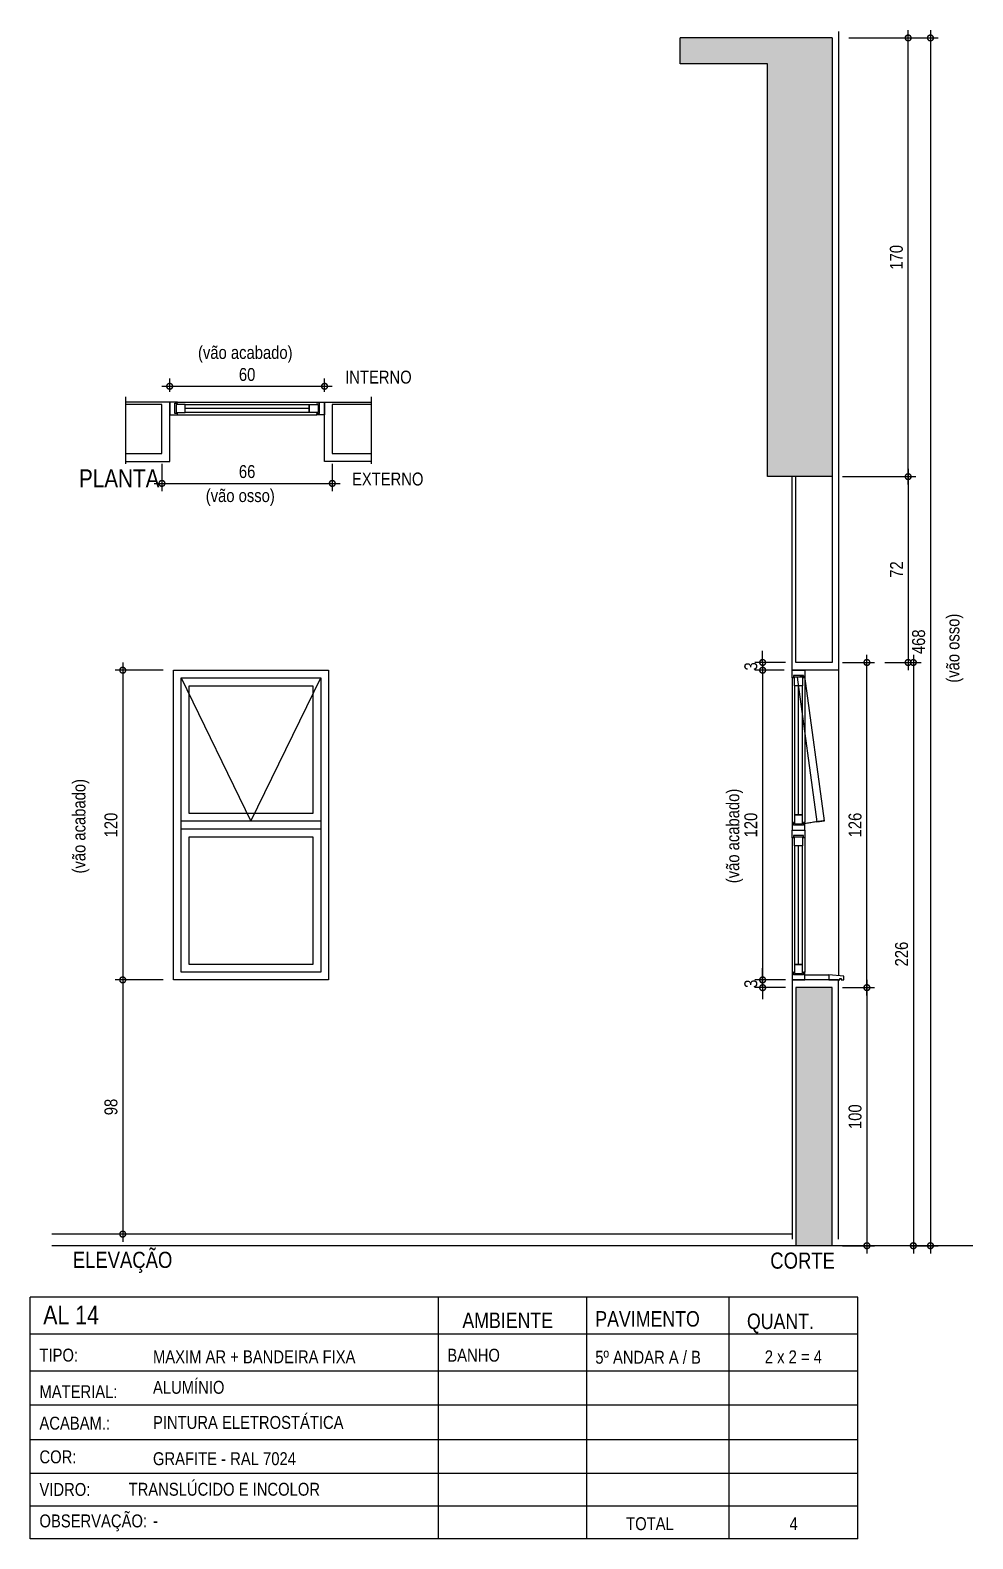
# Model space of a CAD drawing. Header units: metres. Extents: x -0.2 to 51.6, y -20.8 to 5.5.
# Drawn here: x 3.76 to 7.41, y -6.66 to -0.81 of the extents above; entities that cross this region are included whole.
import ezdxf

# ---------------------------------------------------------------- set-up
doc = ezdxf.new("R2010")
doc.units = ezdxf.units.M
doc.linetypes.add('DASHEDX2', pattern=[1.5, 1, -0.5])
for name, color, linetype in [('ARQ-ALV ACAB', 4, 'Continuous'), ('ARQ-ALV OSSO', 5, 'Continuous'), ('ARQ-AUX', 7, 'Continuous'), ('ARQ-AUX1', 1, 'Continuous'), ('ARQ-AUX2', 2, 'Continuous'), ('ARQ-CAX', 1, 'Continuous'), ('ARQ-CAX @ 1', 1, 'Continuous'), ('ARQ-DIM', 2, 'Continuous'), ('ARQ-ENCH', 1, 'Continuous'), ('ARQ-EST', 2, 'Continuous'), ('ARQ-PRJ', 7, 'DASHEDX2'), ('ARQ-TXT', 2, 'Continuous'), ('ES-CORTE', 2, 'Continuous')]:
    doc.layers.add(name, color=color, linetype=linetype)
doc.styles.add('Adesa', font='ARIALN.TTF')
doc.styles.get("Standard").update_dxf_attribs({"font": 'arial.ttf'})
doc.dimstyles.new('ADESA 1-0025', dxfattribs={"dimtxt": 0.05, "dimasz": 0.045, "dimexe": 0.03, "dimexo": 0.04, "dimgap": 0.02, "dimtad": 1, "dimtoh": 1, "dimdec": 0, "dimlfac": 100, "dimzin": 4, "dimtxsty": 'Adesa', "dimblk": 'DOTSMALL', "dimcen": 1, "dimdle": 0.03, "dimclrd": 1, "dimclre": 1, "dimclrt": 256, "dimazin": 1, "dimtm": 1e-09, "dimtfac": 1, "dimtdec": 0, "dimtix": 1, "dimtmove": 2, "dimatfit": 0, "dimldrblk": 'DOTSMALL', "dimfxl": 0.8, "dimtvp": 2, "dimtolj": 1, "dimtzin": 0, "dimarcsym": 0})

# ---------------------------------------------------------------- blocks, each defined once
blk = doc.blocks.new('_DotSmall')
at = {"color": 0, "linetype": 'ByBlock', "const_width": 0.5}
blk.add_lwpolyline([(-0.0625, 0, 1), (0.0625, 0, 1)], format="xyb", close=True, dxfattribs=at)
blk = doc.blocks.new('*D224')
at = {"layer": 'ARQ-DIM', "color": 1, "lineweight": -2, "transparency": 16777216}
for p, q in [((4.2697, -2.1944), (4.9297, -2.1944)), ((4.2997, -2.2153), (4.2997, -2.1644)), ((4.8997, -2.2153), (4.8997, -2.1644))]:
    blk.add_line(p, q, dxfattribs=at)
at = {"layer": 'Defpoints', "color": 0, "transparency": 16777216}
for p in [(4.8997, -2.1944), (4.2997, -2.2553), (4.8997, -2.2553)]:
    blk.add_point(p, dxfattribs=at)
at = {"layer": 'ARQ-DIM', "color": 1, "lineweight": -2, "transparency": 16777216, "xscale": 0.045, "yscale": 0.045, "zscale": 0.045, "rotation": 180}
blk.add_blockref('_DotSmall', (4.2997, -2.1944), dxfattribs=at)
at = {"layer": 'ARQ-DIM', "color": 1, "lineweight": -2, "transparency": 16777216, "xscale": 0.045, "yscale": 0.045, "zscale": 0.045}
blk.add_blockref('_DotSmall', (4.8997, -2.1944), dxfattribs=at)
at = {"layer": 'ARQ-DIM', "transparency": 16777216, "insert": (4.5997, -2.1489), "char_height": 0.05, "attachment_point": 5, "style": 'Adesa'}
blk.add_mtext('\\A1;60', dxfattribs=at)
blk = doc.blocks.new('*D225')
at = {"layer": 'ARQ-DIM', "color": 1, "lineweight": -2, "transparency": 16777216}
for p, q in [((4.2697, -2.4953), (4.2697, -2.6006)), ((4.9297, -2.4953), (4.9297, -2.6006)), ((4.2397, -2.5706), (4.9597, -2.5706))]:
    blk.add_line(p, q, dxfattribs=at)
at = {"layer": 'Defpoints', "color": 0, "transparency": 16777216}
for p in [(4.2697, -2.4553), (4.9297, -2.4553), (4.9297, -2.5706)]:
    blk.add_point(p, dxfattribs=at)
at = {"layer": 'ARQ-DIM', "color": 1, "lineweight": -2, "transparency": 16777216, "xscale": 0.045, "yscale": 0.045, "zscale": 0.045, "rotation": 180}
blk.add_blockref('_DotSmall', (4.2697, -2.5706), dxfattribs=at)
at = {"layer": 'ARQ-DIM', "color": 1, "lineweight": -2, "transparency": 16777216, "xscale": 0.045, "yscale": 0.045, "zscale": 0.045}
blk.add_blockref('_DotSmall', (4.9297, -2.5706), dxfattribs=at)
at = {"layer": 'ARQ-DIM', "transparency": 16777216, "insert": (4.5997, -2.5251), "char_height": 0.05, "attachment_point": 5, "style": 'Adesa'}
blk.add_mtext('\\A1;66', dxfattribs=at)
blk = doc.blocks.new('*D215')
at = {"layer": 'ARQ-DIM', "color": 1, "lineweight": -2, "transparency": 16777216}
for p, q in [((4.1179, -3.2645), (4.1179, -4.5245)), ((4.2747, -3.2945), (4.0879, -3.2945)), ((4.2747, -4.4945), (4.0879, -4.4945))]:
    blk.add_line(p, q, dxfattribs=at)
at = {"layer": 'Defpoints', "color": 0, "transparency": 16777216}
for p in [(4.3147, -3.2945), (4.1179, -4.4945), (4.3147, -4.4945)]:
    blk.add_point(p, dxfattribs=at)
at = {"layer": 'ARQ-DIM', "color": 1, "lineweight": -2, "transparency": 16777216, "xscale": 0.045, "yscale": 0.045, "zscale": 0.045}
for p, rotation in [((4.1179, -3.2945), 90), ((4.1179, -4.4945), 270)]:
    blk.add_blockref('_DotSmall', p, dxfattribs=dict(at, rotation=rotation))
at = {"layer": 'ARQ-DIM', "transparency": 16777216, "insert": (4.0724, -3.8945), "char_height": 0.05, "attachment_point": 5, "rotation": 90, "style": 'Adesa'}
blk.add_mtext('\\A1;120', dxfattribs=at)
blk = doc.blocks.new('*D216')
at = {"layer": 'ARQ-DIM', "color": 1, "lineweight": -2, "transparency": 16777216}
for p, q in [((4.2747, -4.4945), (4.0879, -4.4945)), ((4.1179, -4.4645), (4.1179, -5.5095)), ((4.2747, -5.4795), (4.0879, -5.4795))]:
    blk.add_line(p, q, dxfattribs=at)
at = {"layer": 'Defpoints', "color": 0, "transparency": 16777216}
for p in [(4.3147, -4.4945), (4.1179, -5.4795), (4.3147, -5.4795)]:
    blk.add_point(p, dxfattribs=at)
at = {"layer": 'ARQ-DIM', "color": 1, "lineweight": -2, "transparency": 16777216, "xscale": 0.045, "yscale": 0.045, "zscale": 0.045}
for p, rotation in [((4.1179, -4.4945), 90), ((4.1179, -5.4795), 270)]:
    blk.add_blockref('_DotSmall', p, dxfattribs=dict(at, rotation=rotation))
at = {"layer": 'ARQ-DIM', "transparency": 16777216, "insert": (4.0724, -4.987), "char_height": 0.05, "attachment_point": 5, "rotation": 90, "style": 'Adesa'}
blk.add_mtext('\\A1;98', dxfattribs=at)
blk = doc.blocks.new('*U21')
at = {"color": 0, "linetype": 'ByBlock', "ltscale": 0.5}
for points in [[(0.02, -0.045), (0.02, -0.045), (0.02, -0.045), (0.02, -0.045), (0.02, -0.045), (0.02, -0.045), (0.02, -0.045), (0.02, -0.045), (0.02, -0.045), (0.03, -0.045), (0.03, -0.05), (0, -0.05), (0, 0), (0.03, 0), (0.03, -0.005), (0.02, -0.005), (0.02, -0.045)], [(0.58, -0.045), (0.58, -0.045), (0.58, -0.045), (0.58, -0.045), (0.58, -0.045), (0.58, -0.045), (0.58, -0.045), (0.58, -0.045), (0.58, -0.045), (0.57, -0.045), (0.57, -0.05), (0.6, -0.05), (0.6, 0), (0.57, 0), (0.57, -0.005), (0.58, -0.005), (0.58, -0.045)], [(0.025, -0.01), (0.06, -0.01), (0.06, -0.04), (0.025, -0.04)], [(0.575, -0.01), (0.54, -0.01), (0.54, -0.04), (0.575, -0.04)]]:
    blk.add_lwpolyline(points, close=True, dxfattribs=at)
at = {"color": 8, "linetype": 'ByBlock', "ltscale": 0.5}
for points in [[(0.57, 0), (0.03, 0)], [(0.57, -0.05), (0.03, -0.05)]]:
    blk.add_lwpolyline(points, dxfattribs=at)
at = {"color": 7, "linetype": 'ByBlock', "ltscale": 0.5}
blk.add_lwpolyline([(0.54, -0.01), (0.54, -0.04), (0.06, -0.04), (0.06, -0.01)], close=True, dxfattribs=at)
blk.add_lwpolyline([(0.06, -0.025), (0.54, -0.025)], dxfattribs=at)
blk = doc.blocks.new('*D226')
at = {"layer": 'ARQ-DIM', "color": 1, "lineweight": -2, "transparency": 16777216}
for p, q in [((7.0707, -3.2645), (7.2106, -3.2645)), ((7.1806, -3.2345), (7.1806, -5.5545)), ((7.1664, -5.5245), (7.2106, -5.5245))]:
    blk.add_line(p, q, dxfattribs=at)
at = {"layer": 'Defpoints', "color": 0, "transparency": 16777216}
for p in [(7.0307, -3.2645), (7.1264, -5.5245), (7.1806, -5.5245)]:
    blk.add_point(p, dxfattribs=at)
at = {"layer": 'ARQ-DIM', "color": 1, "lineweight": -2, "transparency": 16777216, "xscale": 0.045, "yscale": 0.045, "zscale": 0.045}
for p, rotation in [((7.1806, -3.2645), 90), ((7.1806, -5.5245), 270)]:
    blk.add_blockref('_DotSmall', p, dxfattribs=dict(at, rotation=rotation))
at = {"layer": 'ARQ-DIM', "transparency": 16777216, "insert": (7.1351, -4.3945), "char_height": 0.05, "attachment_point": 5, "rotation": 90, "style": 'Adesa'}
blk.add_mtext('\\A1;226', dxfattribs=at)
blk = doc.blocks.new('V J 80x60')
at = {"flags": 128}
for points in [[(0, 1.2), (0.6, 1.2), (0.6, 0), (0, 0)], [(0.03, 1.17), (0.57, 1.17), (0.57, 0.615), (0.03, 0.615)], [(0.03, 1.17), (0.57, 1.17), (0.57, 0.03), (0.03, 0.03)], [(0.06, 1.14), (0.54, 1.14), (0.54, 0.645), (0.06, 0.645)], [(0.03, 0.585), (0.57, 0.585), (0.57, 0.03), (0.03, 0.03)], [(0.06, 0.555), (0.54, 0.555), (0.54, 0.06), (0.06, 0.06)]]:
    blk.add_lwpolyline(points, close=True, dxfattribs=at)
at = {"layer": 'ARQ-PRJ'}
blk.add_lwpolyline([(0.03, 1.17), (0.3, 0.615), (0.57, 1.17)], dxfattribs=at)
blk = doc.blocks.new('*D217')
at = {"layer": 'ARQ-DIM', "color": 1, "lineweight": -2, "transparency": 16777216}
for p, q in [((7.1605, -2.5745), (7.1605, -0.8145)), ((6.9307, -0.8445), (7.1905, -0.8445)), ((6.9057, -2.5445), (7.1905, -2.5445))]:
    blk.add_line(p, q, dxfattribs=at)
at = {"layer": 'Defpoints', "color": 0, "transparency": 16777216}
for p in [(6.8907, -0.8445), (7.1605, -0.8445), (6.8657, -2.5445)]:
    blk.add_point(p, dxfattribs=at)
at = {"layer": 'ARQ-DIM', "color": 1, "lineweight": -2, "transparency": 16777216, "xscale": 0.045, "yscale": 0.045, "zscale": 0.045}
for p, rotation in [((7.1605, -0.8445), 90), ((7.1605, -2.5445), 270)]:
    blk.add_blockref('_DotSmall', p, dxfattribs=dict(at, rotation=rotation))
at = {"layer": 'ARQ-DIM', "transparency": 16777216, "insert": (7.115, -1.6945), "char_height": 0.05, "attachment_point": 5, "rotation": 90, "style": 'Adesa'}
blk.add_mtext('\\A1;170', dxfattribs=at)
blk = doc.blocks.new('*D218')
at = {"layer": 'ARQ-DIM', "color": 1, "lineweight": -2, "transparency": 16777216}
for p, q in [((7.2469, -0.8145), (7.2469, -5.5545)), ((7.1785, -0.8445), (7.2769, -0.8445)), ((7.1892, -5.5245), (7.2769, -5.5245))]:
    blk.add_line(p, q, dxfattribs=at)
at = {"layer": 'Defpoints', "color": 0, "transparency": 16777216}
for p in [(7.1385, -0.8445), (7.1492, -5.5245), (7.2469, -5.5245)]:
    blk.add_point(p, dxfattribs=at)
at = {"layer": 'ARQ-DIM', "color": 1, "lineweight": -2, "transparency": 16777216, "xscale": 0.045, "yscale": 0.045, "zscale": 0.045}
for p, rotation in [((7.2469, -0.8445), 90), ((7.2469, -5.5245), 270)]:
    blk.add_blockref('_DotSmall', p, dxfattribs=dict(at, rotation=rotation))
at = {"layer": 'ARQ-DIM', "transparency": 16777216, "insert": (7.2013, -3.1845), "char_height": 0.05, "attachment_point": 5, "rotation": 90, "style": 'Adesa'}
blk.add_mtext('\\A1;468', dxfattribs=at)
blk = doc.blocks.new('*D219')
at = {"layer": 'ARQ-DIM', "color": 1, "lineweight": -2, "transparency": 16777216}
for p, q in [((7.0007, -4.4945), (7.0007, -5.5545)), ((6.9057, -4.5245), (7.0307, -4.5245)), ((6.9057, -5.5245), (7.0307, -5.5245))]:
    blk.add_line(p, q, dxfattribs=at)
at = {"layer": 'Defpoints', "color": 0, "transparency": 16777216}
for p in [(6.8657, -4.5245), (6.8657, -5.5245), (7.0007, -5.5245)]:
    blk.add_point(p, dxfattribs=at)
at = {"layer": 'ARQ-DIM', "color": 1, "lineweight": -2, "transparency": 16777216, "xscale": 0.045, "yscale": 0.045, "zscale": 0.045}
for p, rotation in [((7.0007, -4.5245), 90), ((7.0007, -5.5245), 270)]:
    blk.add_blockref('_DotSmall', p, dxfattribs=dict(at, rotation=rotation))
at = {"layer": 'ARQ-DIM', "transparency": 16777216, "insert": (6.9551, -5.0245), "char_height": 0.05, "attachment_point": 5, "rotation": 90, "style": 'Adesa'}
blk.add_mtext('\\A1;100', dxfattribs=at)
blk = doc.blocks.new('*D220')
at = {"layer": 'ARQ-DIM', "color": 1, "lineweight": -2, "transparency": 16777216}
for p, q in [((6.9057, -3.2645), (7.0307, -3.2645)), ((7.0007, -4.5545), (7.0007, -3.2345)), ((6.9057, -4.5245), (7.0307, -4.5245))]:
    blk.add_line(p, q, dxfattribs=at)
at = {"layer": 'Defpoints', "color": 0, "transparency": 16777216}
for p in [(6.8657, -3.2645), (7.0007, -3.2645), (6.8657, -4.5245)]:
    blk.add_point(p, dxfattribs=at)
at = {"layer": 'ARQ-DIM', "color": 1, "lineweight": -2, "transparency": 16777216, "xscale": 0.045, "yscale": 0.045, "zscale": 0.045}
for p, rotation in [((7.0007, -3.2645), 90), ((7.0007, -4.5245), 270)]:
    blk.add_blockref('_DotSmall', p, dxfattribs=dict(at, rotation=rotation))
at = {"layer": 'ARQ-DIM', "transparency": 16777216, "insert": (6.9551, -3.8945), "char_height": 0.05, "attachment_point": 5, "rotation": 90, "style": 'Adesa'}
blk.add_mtext('\\A1;126', dxfattribs=at)
blk = doc.blocks.new('*D221')
at = {"layer": 'ARQ-DIM', "color": 1, "lineweight": -2, "transparency": 16777216}
for p, q in [((6.5968, -3.2645), (6.5968, -4.5245)), ((6.6807, -3.2945), (6.5668, -3.2945)), ((6.6807, -4.4945), (6.5668, -4.4945))]:
    blk.add_line(p, q, dxfattribs=at)
at = {"layer": 'Defpoints', "color": 0, "transparency": 16777216}
for p in [(6.7207, -3.2945), (6.5968, -4.4945), (6.7207, -4.4945)]:
    blk.add_point(p, dxfattribs=at)
at = {"layer": 'ARQ-DIM', "color": 1, "lineweight": -2, "transparency": 16777216, "xscale": 0.045, "yscale": 0.045, "zscale": 0.045}
for p, rotation in [((6.5968, -3.2945), 90), ((6.5968, -4.4945), 270)]:
    blk.add_blockref('_DotSmall', p, dxfattribs=dict(at, rotation=rotation))
at = {"layer": 'ARQ-DIM', "transparency": 16777216, "insert": (6.5512, -3.8945), "char_height": 0.05, "attachment_point": 5, "rotation": 90, "style": 'Adesa'}
blk.add_mtext('\\A1;120', dxfattribs=at)
blk = doc.blocks.new('*D222')
at = {"layer": 'ARQ-DIM', "color": 1, "lineweight": -2, "transparency": 16777216}
for p, q in [((6.6857, -3.2645), (6.5668, -3.2645)), ((6.5968, -3.2645), (6.5968, -3.2195)), ((6.5968, -3.2645), (6.5968, -3.2945)), ((6.6807, -3.2945), (6.5668, -3.2945)), ((6.5968, -3.2945), (6.5968, -3.3395))]:
    blk.add_line(p, q, dxfattribs=at)
at = {"layer": 'Defpoints', "color": 0, "transparency": 16777216}
for p in [(6.7257, -3.2645), (6.5968, -3.2945), (6.7207, -3.2945)]:
    blk.add_point(p, dxfattribs=at)
at = {"layer": 'ARQ-DIM', "color": 1, "lineweight": -2, "transparency": 16777216, "xscale": 0.045, "yscale": 0.045, "zscale": 0.045}
for p, rotation in [((6.5968, -3.2645), 270), ((6.5968, -3.2945), 90)]:
    blk.add_blockref('_DotSmall', p, dxfattribs=dict(at, rotation=rotation))
at = {"layer": 'ARQ-DIM', "transparency": 16777216, "insert": (6.5512, -3.2795), "char_height": 0.05, "attachment_point": 5, "rotation": 90, "style": 'Adesa'}
blk.add_mtext('\\A1;3', dxfattribs=at)
blk = doc.blocks.new('*D223')
at = {"layer": 'ARQ-DIM', "color": 1, "lineweight": -2, "transparency": 16777216}
for p, q in [((6.6857, -4.4945), (6.5668, -4.4945)), ((6.5968, -4.4945), (6.5968, -4.4495)), ((6.5968, -4.5245), (6.5968, -4.4945)), ((6.6857, -4.5245), (6.5668, -4.5245)), ((6.5968, -4.5245), (6.5968, -4.5695))]:
    blk.add_line(p, q, dxfattribs=at)
at = {"layer": 'Defpoints', "color": 0, "transparency": 16777216}
for p in [(6.5968, -4.4945), (6.7257, -4.4945), (6.7257, -4.5245)]:
    blk.add_point(p, dxfattribs=at)
at = {"layer": 'ARQ-DIM', "color": 1, "lineweight": -2, "transparency": 16777216, "xscale": 0.045, "yscale": 0.045, "zscale": 0.045}
for p, rotation in [((6.5968, -4.4945), 270), ((6.5968, -4.5245), 90)]:
    blk.add_blockref('_DotSmall', p, dxfattribs=dict(at, rotation=rotation))
at = {"layer": 'ARQ-DIM', "transparency": 16777216, "insert": (6.5512, -4.5095), "char_height": 0.05, "attachment_point": 5, "rotation": 90, "style": 'Adesa'}
blk.add_mtext('\\A1;3', dxfattribs=at)
blk = doc.blocks.new('*U22')
at = {"color": 0, "linetype": 'ByBlock', "ltscale": 0.5}
for points in [[(0.02, -0.045), (0.02, -0.045), (0.02, -0.045), (0.02, -0.045), (0.02, -0.045), (0.02, -0.045), (0.02, -0.045), (0.02, -0.045), (0.02, -0.045), (0.03, -0.045), (0.03, -0.05), (0, -0.05), (0, 0), (0.03, 0), (0.03, -0.005), (0.02, -0.005), (0.02, -0.045)], [(0.6, -0.045), (0.6, -0.045), (0.6, -0.045), (0.6, -0.045), (0.6, -0.045), (0.6, -0.045), (0.6, -0.045), (0.6, -0.045), (0.6, -0.045), (0.59, -0.045), (0.59, -0.05), (0.62, -0.05), (0.62, 0), (0.59, 0), (0.59, -0.005), (0.6, -0.005), (0.6, -0.045)], [(0.025, -0.01), (0.06, -0.01), (0.06, -0.04), (0.025, -0.04)], [(0.595, -0.01), (0.56, -0.01), (0.56, -0.04), (0.595, -0.04)]]:
    blk.add_lwpolyline(points, close=True, dxfattribs=at)
at = {"color": 8, "linetype": 'ByBlock', "ltscale": 0.5}
for points in [[(0.59, 0), (0.03, 0)], [(0.59, -0.05), (0.03, -0.05)]]:
    blk.add_lwpolyline(points, dxfattribs=at)
at = {"color": 7, "linetype": 'ByBlock', "ltscale": 0.5}
blk.add_lwpolyline([(0.56, -0.01), (0.56, -0.04), (0.06, -0.04), (0.06, -0.01)], close=True, dxfattribs=at)
blk.add_lwpolyline([(0.06, -0.025), (0.56, -0.025)], dxfattribs=at)
blk = doc.blocks.new('*U36')
at = {"color": 0, "linetype": 'ByBlock', "ltscale": 0.5}
for points in [[(0.02, -0.045), (0.02, -0.045), (0.02, -0.045), (0.02, -0.045), (0.02, -0.045), (0.02, -0.045), (0.02, -0.045), (0.02, -0.045), (0.02, -0.045), (0.03, -0.045), (0.03, -0.05), (0, -0.05), (0, 0), (0.03, 0), (0.03, -0.005), (0.02, -0.005), (0.02, -0.045)], [(0.56, -0.045), (0.56, -0.045), (0.56, -0.045), (0.56, -0.045), (0.56, -0.045), (0.56, -0.045), (0.56, -0.045), (0.56, -0.045), (0.56, -0.045), (0.55, -0.045), (0.55, -0.05), (0.58, -0.05), (0.58, 0), (0.55, 0), (0.55, -0.005), (0.56, -0.005), (0.56, -0.045)], [(0.025, -0.01), (0.06, -0.01), (0.06, -0.04), (0.025, -0.04)], [(0.555, -0.01), (0.52, -0.01), (0.52, -0.04), (0.555, -0.04)]]:
    blk.add_lwpolyline(points, close=True, dxfattribs=at)
at = {"color": 8, "linetype": 'ByBlock', "ltscale": 0.5}
for points in [[(0.55, 0), (0.03, 0)], [(0.55, -0.05), (0.03, -0.05)]]:
    blk.add_lwpolyline(points, dxfattribs=at)
at = {"color": 7, "linetype": 'ByBlock', "ltscale": 0.5}
blk.add_lwpolyline([(0.52, -0.01), (0.52, -0.04), (0.06, -0.04), (0.06, -0.01)], close=True, dxfattribs=at)
blk.add_lwpolyline([(0.06, -0.025), (0.52, -0.025)], dxfattribs=at)
blk = doc.blocks.new('*D227')
at = {"layer": 'ARQ-DIM', "color": 1, "lineweight": -2, "transparency": 16777216}
for p, q in [((7.0881, -2.5445), (7.1905, -2.5445)), ((7.1605, -2.5145), (7.1605, -3.2945)), ((7.0881, -3.2645), (7.1905, -3.2645))]:
    blk.add_line(p, q, dxfattribs=at)
at = {"layer": 'Defpoints', "color": 0, "transparency": 16777216}
for p in [(7.0481, -2.5445), (7.0481, -3.2645), (7.1605, -3.2645)]:
    blk.add_point(p, dxfattribs=at)
at = {"layer": 'ARQ-DIM', "color": 1, "lineweight": -2, "transparency": 16777216, "xscale": 0.045, "yscale": 0.045, "zscale": 0.045}
for p, rotation in [((7.1605, -2.5445), 90), ((7.1605, -3.2645), 270)]:
    blk.add_blockref('_DotSmall', p, dxfattribs=dict(at, rotation=rotation))
at = {"layer": 'ARQ-DIM', "transparency": 16777216, "insert": (7.1154, -2.9045), "char_height": 0.05, "attachment_point": 5, "rotation": 90, "style": 'Adesa'}
blk.add_mtext('\\A1;72', dxfattribs=at)
blk = doc.blocks.new('ALUMINIO')
h = blk.add_hatch(color=8)
h.dxf.hatch_style = 1
h.paths.add_polyline_path([(6.6157, -2.5445), (6.8657, -2.5445), (6.8657, -0.8445), (6.2778, -0.8445), (6.2778, -0.9445), (6.6157, -0.9445)])
h = blk.add_hatch()
h.set_pattern_fill('ANGLE', color=8)
h.set_pattern_definition([(0, (-0.107, -7.039), (0, 6.985), [5.08, -1.905]), (90, (-0.107, -7.039), (-6.985, 4e-16), [5.08, -1.905])])
h.paths.add_polyline_path([(5.8455, -3.3145), (5.9855, -3.3145), (5.9855, -2.7245), (5.3976, -2.7245), (5.3976, -2.8245), (5.8455, -2.8245)])
at = {"layer": 'ARQ-EST'}
h = blk.add_hatch(color=8, dxfattribs=at)
h.dxf.hatch_style = 1
h.paths.add_polyline_path([(6.8657, -5.5245), (6.7257, -5.5245), (6.7257, -4.5245), (6.8657, -4.5245)])
for points in [[(4.1283, -2.2349), (4.1283, -2.4952)], [(5.0809, -2.2349), (5.0809, -2.4952)]]:
    blk.add_lwpolyline(points)
at = {"layer": 'ARQ-ALV ACAB', "color": 4}
for p, q in [((6.8907, -0.8195), (6.8907, -3.2945)), ((6.7107, -3.2945), (6.7107, -2.5445)), ((6.7107, -4.4945), (6.7107, -5.4995)), ((6.8907, -5.4995), (6.8907, -4.4945)), ((6.7107, -5.4795), (3.8432, -5.4795))]:
    blk.add_line(p, q, dxfattribs=at)
at = {"layer": 'ARQ-ALV ACAB'}
for points in [[(4.2997, -2.4853), (4.2997, -2.2553), (4.1283, -2.2553)], [(5.0809, -2.4853), (4.8997, -2.4853), (4.8997, -2.2553), (5.0809, -2.2553)], [(4.1283, -2.4853), (4.2997, -2.4853)]]:
    blk.add_lwpolyline(points, dxfattribs=at)
at = {"layer": 'ARQ-ALV ACAB', "color": 4}
for points in [[(6.8907, -3.2945), (6.7107, -3.2945)], [(6.8907, -4.4945), (6.7107, -4.4945)]]:
    blk.add_lwpolyline(points, dxfattribs=at)
at = {"layer": 'ARQ-ALV OSSO'}
for points in [[(4.1283, -2.4553), (4.2697, -2.4553), (4.2697, -2.2653), (4.1283, -2.2653)], [(5.0809, -2.2653), (4.9297, -2.2653), (4.9297, -2.4553), (5.0809, -2.4553)], [(6.8657, -2.5445), (6.8657, -3.2645), (6.7257, -3.2645), (6.7257, -2.5445)]]:
    blk.add_lwpolyline(points, dxfattribs=at)
at = {"layer": 'ARQ-AUX'}
blk.add_lwpolyline([(6.8907, -3.2945), (6.8907, -4.4773)], dxfattribs=at)
at = {"layer": 'ARQ-AUX1'}
for points in [[(6.8537, -4.4945), (6.7607, -4.4945), (6.7607, -4.4745), (6.8537, -4.4745)], [(6.9007, -4.4945), (6.9107, -4.4945), (6.9107, -4.4795), (6.8537, -4.4745), (6.8537, -4.4945), (6.8957, -4.4945), (6.8957, -4.4895), (6.9007, -4.4895)]]:
    blk.add_lwpolyline(points, close=True, dxfattribs=at)
at = {"layer": 'ARQ-AUX2'}
for p, q in [((6.8657, -0.8445), (6.2778, -0.8445)), ((6.8657, -0.8445), (6.8657, -2.5445)), ((6.6157, -0.9445), (6.2778, -0.9445)), ((6.6157, -2.5445), (6.6157, -0.9445)), ((6.8657, -2.5445), (6.6157, -2.5445))]:
    blk.add_line(p, q, dxfattribs=at)
at = {"layer": 'ARQ-ENCH', "ltscale": 0.01}
for p, q in [((6.9654, -5.7233), (3.7593, -5.7233)), ((3.7593, -6.6602), (3.7593, -5.7233)), ((5.3407, -6.6602), (5.3407, -5.7233)), ((5.3407, -6.6602), (5.3407, -5.7233)), ((5.9139, -5.7233), (5.9139, -6.6602)), ((6.4662, -5.7233), (6.4662, -6.6602)), ((6.9654, -6.6602), (6.9654, -5.7233)), ((6.9654, -5.8672), (3.7593, -5.8672)), ((6.9654, -6.011), (3.7593, -6.011)), ((6.9654, -6.1417), (3.7593, -6.1417)), ((6.9654, -6.2768), (3.7593, -6.2768)), ((6.9654, -6.4075), (3.7593, -6.4075)), ((6.9654, -6.5338), (3.7593, -6.5338)), ((6.9654, -6.6602), (3.7593, -6.6602))]:
    blk.add_line(p, q, dxfattribs=at)
at = {"layer": 'ARQ-EST', "color": 8}
blk.add_lwpolyline([(6.2778, -0.9445), (6.2778, -0.8445)], dxfattribs=at)
at = {"layer": 'ARQ-PRJ'}
blk.add_lwpolyline([(6.7605, -3.3172), (6.7309, -3.3218), (6.8061, -3.8825), (6.8358, -3.8779)], close=True, dxfattribs=at)
blk.add_arc((6.9559, -4.9024), 1.0315, 96.68805, 100.90802, dxfattribs=at)
at = {"layer": 'ES-CORTE'}
for p, q in [((6.8657, -4.5245), (6.7257, -4.5245)), ((6.7257, -4.5245), (6.7257, -5.5245)), ((6.8657, -5.5245), (6.8657, -4.5245)), ((7.411, -5.5245), (3.8432, -5.5245))]:
    blk.add_line(p, q, dxfattribs=at)
at = {"layer": 'ARQ-CAX'}
blk.add_blockref('V J 80x60', (4.3147, -4.4945), dxfattribs=at)
at = {"layer": 'ARQ-CAX @ 1', "rotation": 180}
blk.add_blockref('*U21', (4.8997, -2.3053), dxfattribs=at)
at = {"layer": 'ARQ-CAX @ 1', "xscale": -1, "rotation": 270}
for name, p in [('*U22', (6.7607, -3.9145)), ('*U36', (6.7607, -4.4945))]:
    blk.add_blockref(name, p, dxfattribs=at)
at = {"layer": 'ARQ-TXT', "ltscale": 0.01, "char_height": 0.05, "attachment_point": 1}
for s, insert, width in [('{\\fArial Narrow|b0|i0|c0|p34;(vão acabado)}', (4.4095, -2.0382), 0.454027), ('{\\fArial Narrow|b0|i0|c0|p34;(vão osso)}', (4.4395, -2.5928), 0.26445)]:
    blk.add_mtext(s, dxfattribs=dict(at, insert=insert, width=width))
at = {"layer": 'ARQ-TXT', "ltscale": 0.01, "style": 'Adesa'}
for s, insert, char_height, width, attachment_point in [('INTERNO', (4.9795, -2.1338), 0.05, 0.686828, 1), ('EXTERNO', (5.006, -2.5286), 0.05, 0.686828, 1), ('AL 14', (3.8099, -5.7568), 0.072, 0.605305, 1), ('AMBIENTE', (5.6093, -5.7836), 0.06, 0.467927, 2), ('PAVIMENTO', (5.9485, -5.8083), 0.06, 0.336611, 4), ('QUANT.', (6.6658, -5.7873), 0.06, 0.39922, 2), ('TIPO:', (3.7952, -5.9233), 0.05, 0.166457, 1), ('MAXIM AR + BANDEIRA FIXA', (4.235, -5.9299), 0.05, 1.067594, 1), ('BANHO', (5.3753, -5.949), 0.05, 0.467927, 4), ('5º ANDAR A / B', (5.9485, -5.9569), 0.05, 0.55993, 4), ('2 x 2 = 4', (6.7158, -5.9549), 0.05, 0.49922, 5), ('MATERIAL:', (3.7952, -6.0649), 0.05, 0.336303, 1), ('ALUMÍNIO', (4.235, -6.0481), 0.05, 1.067594, 1), ('ACABAM.:', (3.7952, -6.1869), 0.05, 0.336303, 1), ('PINTURA ELETROSTÁTICA', (4.235, -6.1842), 0.05, 1.067594, 1), ('COR:', (3.7952, -6.3176), 0.05, 0.336303, 1), ('GRAFITE - RAL 7024', (4.235, -6.3247), 0.05, 1.067594, 1), ('TRANSLÚCIDO E INCOLOR', (4.1406, -6.4431), 0.05, 1.067594, 1), ('VIDRO:', (3.7952, -6.4439), 0.05, 0.336303, 1), ('OBSERVAÇÃO:', (3.7952, -6.5658), 0.05, 0.336303, 1), ('-', (4.235, -6.5651), 0.05, 1.067594, 1), ('TOTAL', (6.1603, -6.5765), 0.05, 0.410919, 2), ('4', (6.717, -6.5765), 0.05, 0.39922, 2)]:
    blk.add_mtext(s, dxfattribs=dict(at, insert=insert, char_height=char_height, width=width, attachment_point=attachment_point))
at = {"layer": 'ARQ-TXT', "width": 0.551174, "attachment_point": 1, "style": 'Adesa'}
for s, insert, char_height in [('PLANTA', (3.9483, -2.5161), 0.07), ('ELEVAÇÃO', (3.9241, -5.548), 0.0625), ('CORTE ', (6.6264, -5.5509), 0.0625)]:
    blk.add_mtext(s, dxfattribs=dict(at, insert=insert, char_height=char_height))
at = {"layer": 'ARQ-TXT', "ltscale": 0.01, "char_height": 0.05, "width": 0.88, "attachment_point": 1, "rotation": 90, "style": 'Adesa'}
for s, insert in [('{\\fArial Narrow|b0|i0|c0|p34;(vão osso)}', (7.309, -3.3429)), ('{\\fArial Narrow|b0|i0|c0|p34;(vão acabado)}', (3.9233, -4.0821)), ('{\\fArial Narrow|b0|i0|c0|p34;(vão acabado)}', (6.4562, -4.1198))]:
    blk.add_mtext(s, dxfattribs=dict(at, insert=insert))
at = {"layer": 'ARQ-DIM'}
for base, p1, p2, picture, middle in [((7.1605, -0.8445), (6.8657, -2.5445), (6.8907, -0.8445), '*D217', (7.115, -1.6945)), ((7.2469, -5.5245), (7.1385, -0.8445), (7.1492, -5.5245), '*D218', (7.2013, -3.1845)), ((7.1605, -3.2645), (7.0481, -2.5445), (7.0481, -3.2645), '*D227', (7.1154, -2.9045)), ((4.1179, -4.4945), (4.3147, -3.2945), (4.3147, -4.4945), '*D215', (4.0724, -3.8945)), ((6.5968, -3.2945), (6.7257, -3.2645), (6.7207, -3.2945), '*D222', (6.5512, -3.2795)), ((6.5968, -4.4945), (6.7207, -3.2945), (6.7207, -4.4945), '*D221', (6.5512, -3.8945)), ((7.0007, -3.2645), (6.8657, -4.5245), (6.8657, -3.2645), '*D220', (6.9551, -3.8945)), ((7.1806, -5.5245), (7.0307, -3.2645), (7.1264, -5.5245), '*D226', (7.1351, -4.3945)), ((4.1179495, -5.4794598), (4.3146618, -4.49446), (4.3146618, -5.4794598), '*D216', (4.0724209, -4.9869599)), ((6.5968, -4.4945), (6.7257, -4.5245), (6.7257, -4.4945), '*D223', (6.5512, -4.5095)), ((7.0007, -5.5245), (6.8657, -4.5245), (6.8657, -5.5245), '*D219', (6.9551, -5.0245))]:
    dim = blk.add_linear_dim(base=base, p1=p1, p2=p2, angle=90, dimstyle='ADESA 1-0025', dxfattribs=at)
    dim.commit()
    dim.dimension.update_dxf_attribs({"geometry": picture, "text_midpoint": middle})
for base, p1, p2, picture, middle in [((4.8997, -2.1944), (4.2997, -2.2553), (4.8997, -2.2553), '*D224', (4.5997, -2.1489)), ((4.9297, -2.5706), (4.2697, -2.4553), (4.9297, -2.4553), '*D225', (4.5997, -2.5251))]:
    dim = blk.add_linear_dim(base=base, p1=p1, p2=p2, dimstyle='ADESA 1-0025', dxfattribs=at)
    dim.commit()
    dim.dimension.update_dxf_attribs({"geometry": picture, "text_midpoint": middle})

msp = doc.modelspace()

# ---------------------------------------------------------------- block references
msp.add_blockref('ALUMINIO', (0, 0))

doc.saveas('drawing.dxf')
